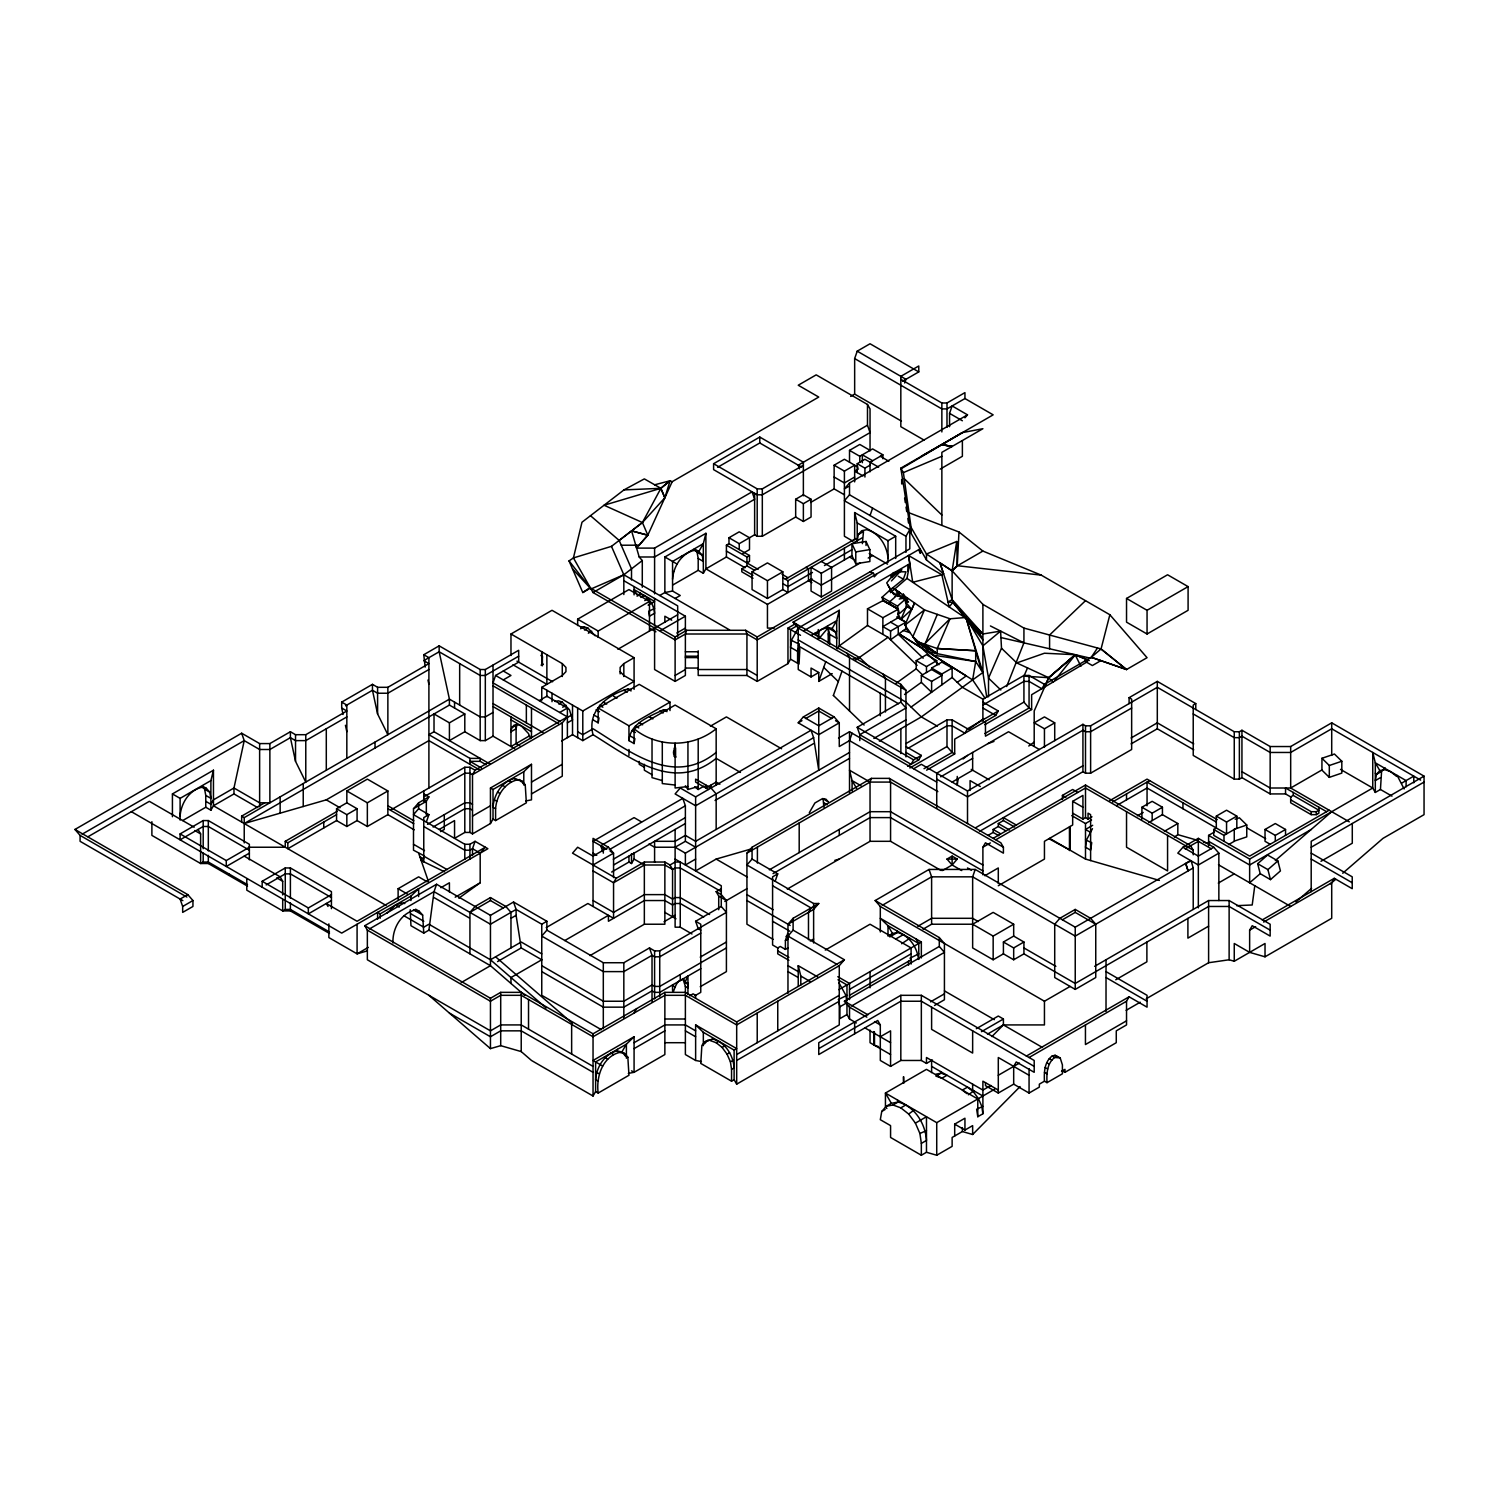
<?xml version="1.0" encoding="UTF-8"?>
<svg xmlns="http://www.w3.org/2000/svg" width="1499" height="1499" viewBox="0 0 1499 1499"><rect width="100%" height="100%" fill="white"/><g stroke="black" fill="none" stroke-linecap="round" stroke-linejoin="round"><path stroke-width="1.5" d="M1049.581 648.786L1049.581 635.014L1085.501 600.687M909.031 512.77L958.967 531.995L957.243 565.873L952.127 570.819L952.127 599.637L952.933 602.448L982.894 639.923L977.779 629.055M797.712 625.402L790.535 629.561L790.535 659.167L797.599 663.251L799.229 644.195L790.535 639.923M900.618 597.426L903.41 594.222L903.541 598.176L899.213 599.019M1044.447 1081.191C1043.997 1072.422 1044.335 1061.742 1052.148 1056.027L1055.034 1055.277L1060.168 1057.882L1062.416 1064.908L1062.416 1073.79L1047.014 1082.671L1044.447 1081.191L1039.332 1084.152L1039.332 1087.112L1029.064 1093.052L1013.68 1084.152L998.297 1093.052L985.461 1085.632L985.461 1082.671M1047.014 1082.671C1046.564 1073.902 1046.902 1063.222 1054.715 1057.507L1060.168 1057.882M1254.775 885.74L1252.208 904.984L1236.638 905.677M180.105 816.131C180.929 803.708 188.799 790.554 201.428 787.35L206.394 788.362L209.766 792.165L210.891 798.367L205.756 795.407L204.632 789.205L202.384 786.675M495.588 820.571L526.355 802.808L525.231 784.764L521.877 780.96L514.344 778.468C501.715 781.654 493.846 794.826 493.021 807.249L495.588 808.729L495.588 820.571L493.021 819.091L493.021 789.486L490.454 788.006L531.489 764.303L531.489 799.848L525.718 800.953M495.588 808.729C496.413 796.306 504.282 783.134 516.911 779.948L521.877 780.96M672.564 579.214C673.388 566.791 681.258 553.618 693.868 550.433L698.853 551.445L702.207 555.23L703.331 561.432L698.197 558.471L697.072 552.269L694.843 549.74M598.176 1093.052C596.002 1077.069 602.336 1056.945 619.499 1052.41L624.465 1053.441L627.837 1057.226L628.962 1075.27L598.176 1093.052L595.609 1091.572L595.609 1061.948L626.395 1044.185L634.077 1036.765L634.077 1072.31L628.306 1073.415M958.086 779.424L957.243 785.045L957.243 776.426M787.968 947.93L785.401 949.41L785.401 940.529L787.65 933.484M979.953 633.684L952.933 602.448L949.129 606.889L941.859 574.773L908.525 555.511L912.741 582.287L941.859 574.773L943.564 573.78L926.476 559.951L926.476 554.03L956.718 541.495L952.127 570.819L982.894 604.378L1023.929 628.081L1101.053 648.955L1126.536 669.528L1147.054 657.686L1109.86 614.74L1041.243 575.129L982.894 551.07L958.967 531.995M740.45 772.416L716.166 758.382C673.538 792.802 631.379 758.363 593.042 734.697C586.671 710.976 607.301 694.843 627.669 688.978L631.042 689.615M593.042 719.876L598.176 722.837L598.982 717.946L593.848 714.986M629.749 735.709L634.883 738.67L634.077 743.579L628.962 740.618C630.217 722.874 650.135 716.297 663.57 709.702L666.943 710.357M984.993 698.141L972.645 679.909L975.699 661.527L975.699 650.753L937.025 648.467L918.887 642.19L912.854 636.663L924.471 609.924L894.678 589.07M921.342 1155.242L921.342 1143.4L926.476 1140.42C925.464 1123.819 914.896 1106.374 898.107 1102.027L891.362 1103.32L886.246 1106.281L881.749 1111.452L880.306 1119.697L890.575 1125.618L890.575 1137.46L921.342 1155.242L926.476 1152.281L936.725 1155.242L952.127 1146.36L952.127 1137.46L962.377 1131.539L972.645 1134.499L1020.069 1086.588M785.401 579.214L855.948 538.478L857.222 540.708L858.346 534.506L861.719 530.721L866.684 529.69C879.295 532.894 887.183 546.048 888.008 558.471M862.356 543.669L863.48 531.545L858.346 534.506M1391.99 796.138L1380.448 789.486L1381.572 771.442L1384.945 767.638M700.764 933.109L659.729 956.812L654.595 956.812L652.028 955.331L623.828 971.614L603.31 971.614L541.757 936.088L546.873 930.148L546.873 921.267L513.539 902.023L490.454 915.346L436.584 884.26L434.017 891.661L428.901 930.148L490.454 965.693L524.762 995.411M887.951 585.06L890.575 589.575L890.575 592.648L906.97 578.389L909.799 563.661L908.525 555.511M511.777 727.746L510.972 731.737L516.106 728.776L516.911 724.785L511.777 727.746L514.026 725.16L517.38 724.504L521.221 725.816L528.435 733.479L530.683 738.67M797.599 663.251L797.599 651.39L799.229 644.195M799.848 648.636L799.042 664.076M182.672 820.571L205.756 807.249L210.891 810.209L210.891 780.604L213.458 770.224L172.422 793.927L172.422 816.711M729.526 629.88L664.863 592.536L664.863 556.991L705.898 533.307L703.331 543.669L703.331 573.293L698.197 570.332L673.201 584.76M804.101 630.611L839.271 610.299L836.704 620.68L836.704 648.317M1109.86 614.74L1101.053 648.955L1091.272 657.312L1044.447 684.35L1041.899 688.791L1029.064 681.389L1023.929 681.389L982.894 705.073M674.794 987.166L672.564 984.937C672.283 1002.775 674.25 981.808 680.246 980.496L683.45 978.66M870.038 450.918L870.038 408.908L867.49 404.468L816.187 374.862L798.236 385.224L818.754 397.066L672.189 481.685L670.053 480.767L664.863 497.762L642.415 522.533L611.48 546.348L573.424 557.928L569.039 560.907L582.792 592.536L590.475 588.095L593.042 592.536L675.112 639.923L685.38 634.002L746.933 634.002L757.201 639.923L873.411 572.824M693.868 550.433L694.356 548.859M617.419 1049.356L616.932 1050.93C604.303 1054.134 596.433 1067.288 595.609 1079.711L598.176 1081.191M814.894 633.253L815.381 634.283L821.321 629.561L827.242 627.425L827.729 625.851M426.334 822.052L428.901 814.65L418.633 808.729L418.633 802.808L428.901 796.887L423.767 793.927M425.173 667.111L423.767 654.726L439.151 645.844L480.186 669.528L485.32 669.528L518.673 650.285L518.673 662.127L495.588 675.468L493.021 682.869L560.289 721.694M131.369 811.69L341.697 933.109L487.887 848.715L475.071 841.314L472.504 848.715L472.504 855.554M949.56 426.69L949.56 413.368L952.127 405.948L967.511 414.848L849.521 482.959L849.521 494.801L909.799 529.597L909.799 548.859L757.201 636.963L745.659 630.292L686.654 630.292L685.38 634.002L685.38 675.468L675.112 681.389L654.595 669.528L654.595 628.081M901.442 421.125L854.655 394.106L854.655 358.58L857.222 351.159L870.038 343.758L918.775 371.902L918.775 365.981L900.824 376.343L900.824 426.69L924.283 440.219M904.665 382.995L905.958 379.303L857.222 351.159M870.038 515.544L872.605 508.124M775.152 881.281L777.719 873.88L752.067 859.077L752.067 847.235L871.331 778.374L889.282 778.374L1000.845 842.794L1003.412 847.235L1003.412 853.156L985.461 842.794L982.894 847.235L982.894 874.873M890.575 589.575L903.391 579.214L905.958 571.812L895.69 571.812L886.715 582.905L890.575 589.575L882.068 597.258L882.874 600.687L898.257 609.231L898.257 617.7L882.874 626.601L890.575 631.042L905.958 622.16L905.958 628.699L910.155 632.728L903.391 630.536M835.543 720.682L839.271 722.837L818.754 734.697L798.236 722.837L803.37 716.915L818.754 708.034L834.137 716.915L839.271 722.837L839.271 746.539L849.521 740.618L852.088 733.217M871.331 778.374L870.038 782.085L870.038 841.314L787.294 889.076M1190.656 860.557L1075.233 927.188L975.212 869.439L972.645 876.84L972.645 947.93L993.162 959.772L1003.412 953.851L1013.68 959.772L1023.929 953.851L1075.233 983.456L1208.606 906.464L1229.124 906.464L1270.159 930.148M832.207 673.613L818.754 681.389L825.743 661.734M833.35 695.517L842.026 671.121M1006.653 686.523L1023.929 642.865L1023.929 628.081M1260.228 873.692L1257.661 863.705L1267.592 855.011L1277.86 860.932L1280.427 870.919L1270.477 879.613L1260.228 873.692L1249.641 882.78L1249.641 859.077L1372.747 788.006L1372.747 752.461L1375.314 762.822L1375.314 792.446L1380.448 789.486M648.505 597.895L644.776 600.612M809.291 812.72L814.894 802.996L822.595 798.555L825.968 799.192L828.216 801.796L823.082 798.836L823.888 807.249M897.732 613.335L900.918 619.443L906.576 606.383M972.645 679.909L898.894 633.777L919.899 646.912L904.928 625.12L914.54 602.973L911.729 609.437L900.918 619.443M937.287 614.384L924.396 645.619L921.342 647.812L912.854 636.663M966.986 618.675L982.894 634.002L1000.601 631.098L1001.501 648.243L988.516 678.148L988.516 696.791M1027.527 667.917L1023.929 676.143L1048.7 677.698L1075.233 654.707L1044.447 653.227L1016.753 662.933L1001.501 648.243M1092.471 828.685L1086.606 839.74L1085.501 847.235L1090.616 850.195L1091.74 842.7L1085.501 839.833M924.396 645.619L918.887 642.19L923.421 646.313L937.212 653.639L937.212 648.524L950.029 618.787L965.956 617.494L982.894 645.844L988.516 678.148L1000.826 689.99M672.189 481.685L647.812 535.162L639.136 545.186L621.261 545.224M909.799 938.299L901.63 943.752M973.919 1090.822L968.317 1094.795M1404.132 788.942L1397.124 775.414M914.446 1109.803L908.675 1114.057L900.824 1107.855L892.973 1104.988L886.246 1106.281M631.51 579.963L631.51 568.852L619.181 540.427L631.585 530.871L639.192 556.991L642.284 560.551L623.828 574.773L590.999 588.976L573.424 557.928L581.987 522.233L623.959 489.911L660.89 488.318L664.863 497.762L660.815 488.43L670.053 480.767L654.595 484.814M623.959 489.911L644.345 478.893L660.89 488.318L642.415 522.533L632.747 529.99M210.891 810.209L213.458 805.769L233.975 793.927L257.641 807.586M428.901 796.887L426.334 801.328L426.334 814.988M495.588 675.468L567.39 716.915L475.071 770.224L472.504 774.664L472.504 833.912L469.937 832.432L464.802 832.432L454.553 838.353L454.553 820.571L439.151 829.472M472.504 833.912L490.454 823.532L493.021 819.091M703.331 573.293L705.898 568.852L726.415 556.991L745.078 567.765M672.564 916.826L672.564 869.439L669.997 864.998L664.863 862.037L644.345 862.037L616.126 878.32L613.559 882.761L613.559 918.306L587.908 903.504L546.217 927.581M611.648 872.043L628.962 862.037L631.51 863.518L634.077 859.077L634.077 852.612M698.197 650.81L698.197 675.468L746.933 675.468L757.201 681.389L787.968 663.607L790.535 659.167M819.222 638.349L828.01 627.875L829.659 634.377L836.704 638.443L835.58 632.241L832.207 628.437L836.704 620.68L811.315 635.332M837.566 648.805L839.271 645.844L867.49 625.476L867.49 608.819L882.874 600.687M905.958 552.382L905.958 536.267L909.799 529.597M634.077 1013.08L636.644 1008.64M428.901 995.317L490.454 1048.625L500.703 1045.665L521.221 1051.586L531.489 1060.468L593.042 1096.013L595.609 1091.572M811.053 907.944L808.486 912.385L808.486 939.723M905.958 746.539L921.342 755.421L913.641 759.862L911.092 764.303L859.789 734.697L857.222 727.296L900.824 702.113L900.824 684.35L793.102 622.16L920.067 548.859L920.705 552.925M907.663 766.289L918.775 759.862L921.342 755.421M982.894 702.113L998.297 710.994L967.511 728.776L964.944 733.217L952.127 725.816L946.993 725.816L907.907 748.376M926.588 770.167L954.694 753.941L954.694 739.138L995.729 715.435L998.297 710.994M1062.416 1070.829L1064.983 1072.31L1116.268 1042.704L1116.268 1030.844L1126.536 1024.923L1126.536 1001.238L1129.103 996.798L1147.054 1007.159L1147.054 995.317L1106.018 971.614M1311.194 853.156L1352.229 876.84L1352.229 888.701L1334.279 878.32L1331.712 882.78L1331.712 918.306L1265.025 956.812L1249.641 952.371L1249.641 930.148L1252.208 925.707L1270.159 936.088L1270.159 924.227L1229.124 900.543L1208.606 900.543L1094.645 966.33M890.968 576.459L893.46 572.506M1097.493 647.98L1090.635 658.248L1000.939 637.562M897.695 596.415L900.018 593.192L892.973 587.814L890.725 590.044L893.966 594.691M387.135 913.078L395.549 904.984L401.488 902.848L404.805 903.541M798.761 627.088L791.659 639.829L790.535 647.324L797.599 651.39M895.053 596.246L898.744 591.524M1054.809 680.359L1075.233 654.913L1089.136 660.534L1075.233 654.707L1048.7 677.698L1034.198 710.994L1034.198 746.109M635.763 545.205L636.607 548.109L647.812 535.162L642.415 522.533L604.06 505.238L660.89 488.318M424.404 855.929L413.499 850.195L413.499 808.729L418.633 802.808M418.633 808.729L413.499 814.65L464.802 844.274L469.937 844.274L475.071 841.314M423.767 796.887L464.802 773.184L469.937 773.184L472.504 774.664L562.275 722.837L567.39 716.915M458.825 898.201L480.186 882.78L480.186 853.156L485.32 847.235L357.081 921.267L326.295 903.504L328.019 906.464M469.937 953.851L469.937 912.385L475.071 906.464L490.454 897.582L505.838 906.464L510.972 912.385L510.972 947.93M849.521 482.959L844.405 488.88L848.397 486.575M849.521 494.801L844.405 500.722L905.958 536.267M964.944 417.809L967.511 414.848M773.128 939.367L746.933 924.227L746.933 853.156L752.067 847.235M752.067 859.077L746.933 864.998L813.62 903.504L818.754 903.504L813.62 909.425L787.968 924.227L787.968 993.331M687.947 983.1L687.947 987.916L685.38 986.436L683.132 979.39L687.31 983.831L684.743 982.351M787.968 924.227L793.102 918.306L818.754 903.504M793.102 918.306L793.102 930.148L787.968 936.088L837.304 964.55M436.584 884.26L364.782 925.707L367.349 930.148L490.454 1001.238L500.703 995.317L521.221 995.317L593.042 1036.765L664.863 995.317L685.38 995.317L736.684 1024.923L839.271 965.693L844.405 959.772L793.102 930.148M942.496 870.563L952.127 864.998L957.243 859.077L952.127 856.116L946.993 859.077L952.127 864.998L961.74 870.563M1182.955 847.235L1177.821 853.156L1198.338 864.998L1218.856 853.156L1213.74 847.235L1198.338 838.353L1182.955 847.235L1198.338 856.116L1213.74 847.235M731.549 1081.191L731.549 1069.349L734.117 1067.869C733.292 1055.446 725.422 1042.273 712.793 1039.088L705.261 1041.58L701.888 1045.384L700.764 1063.428L731.549 1081.191L734.117 1079.711L734.117 1050.106L736.684 1048.625L695.63 1024.923L695.63 1060.468L701.401 1061.573M704.455 1043.904L707.828 1040.1M890.237 936.013L892.486 933.484L897.451 932.472C909.368 935.47 917.313 947.593 918.494 959.379M1396.637 776.426L1390.716 771.704L1384.776 769.587L1379.811 770.598L1376.438 774.402L1375.314 780.604L1380.448 777.644M874.236 576.89L876.615 574.304M703.331 554.03L702.207 555.23L697.072 552.269M836.704 631.042L835.58 632.241L828.01 627.875L829.453 643.914M891.418 580.937L901.892 569.714M619.499 1052.41L616.932 1050.93L621.898 1051.942L625.27 1055.746L626.395 1054.546M815.381 634.283L819.278 631.173M634.077 689.371L634.077 657.686L623.828 663.607L620.136 667.411L620.136 673.875M991.926 1036.54L1003.412 1024.923L1003.412 1019.001L998.297 1016.041L976.336 1028.707M542.394 656.955L541.102 655.475L542.394 656.206L542.394 665.837L541.102 665.088L543.35 664.169M493.021 789.486L523.788 771.704L531.489 764.303M380.165 918.306L380.165 913.865L410.951 896.102L418.633 888.701L418.633 896.589M1041.243 575.129L957.486 565.741L952.127 570.875L926.476 554.03L911.092 527.386L903.391 472.597L900.824 468.156L993.162 414.848L964.944 398.547L946.993 408.908L941.859 408.908L854.655 358.58M957.486 565.741L952.127 570.819L939.967 562.856L952.127 599.637L982.894 634.002M891.718 577.565L899.793 570.426M889.507 590.718L904.909 599.6L906.839 607.076L899.4 613.616L897.451 606.139L882.068 597.258M897.208 595.159L889.769 601.699L890.575 604.79M897.451 606.139L904.909 599.6M1270.477 879.613L1267.91 869.626L1277.86 860.932M1275.293 860.557L1331.712 811.69M1295.923 901.93L1311.625 888.307M1330.456 883.848L1335.721 879.295M1342.729 873.242L1383.015 838.353L1424.05 814.65L1424.05 776.145L1331.712 722.837L1290.676 746.539L1270.159 746.539L1241.94 730.257L1239.373 731.737L1234.258 731.737L1157.303 687.31L1090.616 725.816L1085.501 725.816L1082.934 724.317L967.511 790.966L921.342 764.303L913.641 768.743M982.894 645.844L1000.601 631.098M660.684 488.318L670.053 480.767M963.07 758.962L967.511 755.421M904.928 625.12L924.471 609.924L950.029 618.787L924.396 644.083L937.212 653.639L920.873 643.427L923.421 646.313M855.835 659.972L888.008 637.337L917.126 665.35M905.958 628.699L890.575 639.792L890.575 631.042M896.065 683.338L916.208 668.798L916.208 660.647L926.476 654.726L936.725 660.647L936.725 665.088M904.553 694.487L921.342 682.364L921.342 675.468L931.61 669.528L941.859 675.468L931.61 681.389L921.342 675.468M911.092 707.06L952.127 677.436L952.127 668.048L941.859 662.127L931.61 668.048L931.61 669.528M957.243 682.364L966.237 675.899L933.09 655.175L919.28 642.546M982.894 604.378L982.894 672.508L921.342 716.915L879.351 741.162M968.616 729.451L983.756 718.527M1028.764 746.015L1034.198 742.099M1174.41 837.117L1177.821 834.643L1197.064 840.189M985.461 721.356L985.461 736.178L1031.631 709.514L1031.631 694.712L1087.487 661.677M582.792 592.536L589.838 587.72L675.112 636.963L686.654 630.292M903.672 596.864L905.19 599.694L907.776 598.644L903.541 598.176L903.41 594.222L907.851 601.511L906.427 602.354L908.544 601.998M901.161 468.737L962.377 432.611L982.894 428.714L941.859 452.361L941.859 525.399M186.888 897.058L80.084 835.393L74.95 829.453L241.658 733.217L259.627 743.579L269.876 743.579L290.394 731.737L295.528 734.697L305.777 734.697L346.831 710.994L341.697 708.034L341.697 702.113L372.464 684.35L377.598 687.31L387.866 687.31L428.901 663.607L423.767 660.647L439.151 651.765L480.186 675.468L485.32 675.468L518.673 656.206M867.49 404.468L867.49 425.21L870.038 432.611L762.316 494.801L757.201 494.801L713.599 469.637L713.599 463.716L759.768 437.052L803.37 462.217L803.37 495.794M82.108 834.212L244.225 740.618L259.627 749.5L269.876 749.5L290.394 737.658L295.528 740.618L305.777 740.618L346.831 716.915M717.609 467.313L759.768 442.973L801.646 467.163M87.973 836.761L149.338 801.328L194.158 827.204M850.664 396.411L854.655 394.106M172.422 793.927L180.105 798.367L210.891 780.604M902.529 381.271L918.775 371.902M345.538 705.823L372.464 690.271L377.598 693.231L387.866 693.231L428.901 669.528M636.607 548.109L654.595 548.109L752.067 491.841L754.634 499.242L654.595 556.991L639.192 556.991M867.49 425.21L798.236 465.196L799.51 468.887M510.972 655.531L510.972 634.002L552.007 610.299L634.077 657.686M713.599 463.716L757.201 488.88L762.316 488.88L803.37 465.196M593.042 592.536L623.828 574.773L677.679 605.858L677.679 636.85M249.359 850.195L208.324 826.492L203.189 826.492L180.105 839.833L180.105 833.912L203.189 820.571L208.324 820.571L249.359 844.274L249.359 859.826M849.521 462.235L849.521 450.375L859.789 444.453L870.038 450.375M810.603 502.465L834.137 488.88L834.137 465.196L844.405 459.256L858.084 467.163M900.824 379.303L941.859 402.987L946.993 402.987L964.944 392.626L964.944 398.547M577.658 625.533L577.658 619.181L628.962 589.575L649.479 601.418L649.479 631.042M849.521 450.375L859.789 456.296L872.605 448.894L882.874 454.815L882.874 458.769M241.658 822.052L241.658 816.131L264.742 802.808M241.658 816.131L244.225 817.611L449.419 699.152L480.186 716.915L485.32 716.915L493.021 712.475M746.933 562.912L749.5 561.432L749.5 555.511L728.982 543.669L728.982 537.748L739.232 531.826L749.5 537.748L749.5 549.59L742.661 553.543M795.669 517.024L795.669 499.242L803.37 494.801L811.053 499.242L811.053 517.024L803.37 521.465L795.669 517.024L762.316 536.267L757.201 536.267L754.634 534.787L739.232 543.669L728.982 537.748M834.137 465.196L844.405 471.117L854.655 465.196L854.655 481.872M857.222 472.597L857.222 463.716L864.923 459.256L878.601 467.163M580.656 628.756L584.067 626.788L587.908 628.081L595.122 635.763M637.075 596.171L640.504 594.204C648.88 596.227 653.883 605.128 654.595 613.26L649.479 616.22L648.674 611.33L654.595 608.463M464.802 713.955L449.419 722.837L449.419 740.618L464.802 731.737L464.802 713.955L449.419 705.073L244.225 823.532L326.295 799.848L428.901 740.618L479.549 769.868M726.415 556.991L726.415 545.149L728.982 543.669M858.496 468.887L854.655 471.117L862.993 475.933M882.874 454.815L870.038 462.235L870.038 471.848M584.498 630.048L587.908 628.081M640.916 597.464L644.345 595.496M795.669 499.242L803.37 503.683L811.053 499.242M857.222 463.716L864.923 468.156L870.038 465.196M541.589 655.756L541.757 651.578L541.757 655.663M503.271 679.909L510.972 675.468L503.271 671.009M854.655 477.038L844.405 482.959L834.137 477.038M588.339 633.196L591.768 631.229M577.658 619.181L598.176 631.042L649.479 601.418M659.729 595.496L664.863 592.536L672.564 591.056L680.246 595.496L675.112 598.457M648.13 605.146L654.595 601.418L634.077 589.575L637.131 594.841L640.504 594.204L640.167 593.098M490.061 764.078L434.017 731.737L428.901 734.697L469.937 758.382L480.186 758.382L480.186 761.342L486.107 764.771M726.415 545.149L746.933 556.991L749.5 555.511M180.105 833.912L226.274 860.557L249.359 847.235M336.563 814.65L287.827 842.794L287.827 848.715L336.563 820.571L336.563 808.729L346.831 802.808L346.831 790.966L367.349 779.124L387.866 790.966L387.866 814.65L414.174 829.846M249.359 853.156L226.274 866.478L226.274 860.557M753.004 578.258L741.799 571.812L741.799 568.852L746.933 565.891L754.39 570.182M541.757 700.239L541.757 687.31L562.275 675.468L565.947 671.664L565.947 667.411L562.275 663.607L510.972 634.002M187.806 894.622L180.105 899.063L182.672 906.464L182.672 912.385L192.94 906.464L192.94 900.543L187.806 894.622L74.95 829.453M248.797 847.235L285.26 847.235L285.26 841.314L337.312 811.259M617.907 649.254L677.679 614.74M752.067 571.812L767.451 562.912L782.834 571.812L782.834 589.575L767.451 598.457L752.067 589.575L752.067 571.812L767.451 580.694L782.834 571.812M182.672 906.464L192.94 900.543M539.19 700.633L546.873 696.192L567.39 708.034L567.39 737.658M660.366 630.667L685.38 616.22L685.38 632.016M940.154 469.131L962.377 456.296L962.377 440.762M336.563 808.729L346.831 814.65L357.081 808.729L357.081 820.571L346.831 826.492L336.563 820.571M346.831 790.966L367.349 802.808L387.866 790.966M464.802 731.737L480.186 740.618L485.32 740.618L493.021 736.178L514.7 748.694M676.836 633.009L685.38 628.081M558.846 704.08L562.275 702.113L569.489 709.795L572.524 719.876L567.39 722.837M562.687 707.228L566.116 705.261M262.175 887.221L262.175 881.281L285.26 867.958L290.394 867.958L331.429 891.661L331.429 908.675M391.164 809.779L464.802 767.263L469.937 767.263L475.071 770.224M559.708 712.475L567.39 708.034M782.834 577.733L787.968 580.694L862.356 537.748M266.166 884.916L285.26 873.88L290.394 873.88L331.429 897.582M357.081 820.571L367.349 826.492L387.866 814.65M529.559 735.803L510.972 746.539L510.972 716.915M812.477 572.468L787.968 586.615L782.834 583.654M824.45 565.554L851.938 549.683M566.603 717.946L571.719 714.986M413.499 808.729L426.334 801.328L423.767 799.848M541.757 687.31L582.792 710.994L634.077 681.389L623.828 675.468L620.136 671.664M705.898 533.307L705.898 568.852L767.451 604.378L811.915 578.708M821.321 561.432L831.57 567.372L831.57 591.056L821.321 596.977L811.053 591.056L811.053 567.372L821.321 573.293L851.938 555.604L851.938 543.669L855.779 551.913L855.779 563.755L869.888 561.525L869.888 549.59L855.779 551.913M598.176 722.837L598.176 708.034L639.211 684.35L669.997 702.113L669.997 710.582M888.008 562.425L888.008 540.708L895.69 536.267L854.655 512.564L854.655 539.902M868.24 558.04L872.605 555.511M428.901 814.65L423.767 817.611L423.767 861.794L444.603 871.818M561.619 740.993L572.524 734.697L582.792 740.618L593.042 734.697M675.112 675.468L685.38 669.528M427.496 824.338L464.802 802.808L469.937 802.808L472.504 804.288M433.099 827.036L464.802 808.729L469.937 808.729L472.504 810.209M787.968 663.607L787.968 628.081L795.782 623.565M262.175 881.281L308.344 907.944L331.429 894.622M440.556 831.608L444.285 829.472L444.285 814.65M472.504 816.131L490.454 805.769M531.489 782.085L562.275 764.303M598.176 708.034L628.962 725.816L669.997 702.113M909.799 563.661L798.236 628.081L798.236 669.528L811.053 676.948L818.754 672.508L818.754 681.389M331.429 900.543L308.344 913.865L308.344 907.944M634.077 743.579L634.077 728.776L675.112 705.073L716.166 728.776L716.166 785.045M531.489 793.927L562.275 776.163L562.275 722.837M398.116 899.456L398.116 888.701L418.633 876.84L427.178 881.787M982.894 551.07L957.243 565.873L956.718 541.495M867.49 608.819L882.874 617.7L898.257 609.231L882.874 600.349M710.395 726.172L726.415 716.915L781.579 748.769M674.794 747.458L675.112 743.204L675.112 788.006L687.947 786.525M674.157 748.207C677.585 745.528 670.934 750.737 674.644 756.433M369.354 928.987L434.017 891.661L490.454 924.227L516.106 909.425L541.757 924.227L541.757 995.317L601.324 1029.701M440.875 887.708L449.419 882.78L449.419 892.055M634.077 728.776C657.555 747.945 692.688 747.945 716.166 728.776M952.127 599.637L948.024 602.017L952.933 602.448M368.267 947.387L357.081 953.851L328.862 937.568L328.862 923.89M455.19 897.208L480.186 882.78M716.166 752.461C673.538 786.881 631.379 752.442 593.042 728.776L582.792 734.697L577.658 731.737M410.201 909.724L410.951 925.707L423.767 933.109L428.901 930.148M469.937 912.385L490.454 900.543L503.271 907.944M798.236 722.837L801.965 720.682M805.694 718.546L818.754 710.994L831.814 718.546M694.618 786.825L698.197 789.486L703.968 786.151M613.559 877.59L613.559 853.156L608.425 847.235L593.042 856.116L577.658 847.235L572.524 853.156L616.126 878.32M813.62 737.658L695.63 805.769L675.112 793.927L680.246 788.006L695.63 796.887L811.053 730.257L813.62 737.658L818.754 770.224L818.754 708.034M834.137 716.915L818.754 725.797L803.37 716.915M609.306 849.689L685.38 805.769L682.813 798.367L600.743 845.755L602.654 851.301M916.208 660.647L926.476 666.568L936.725 660.647M593.042 864.998L613.559 853.156L610.149 851.188M510.972 918.306L516.106 915.346L516.106 909.425L513.539 902.023M613.316 859.227L685.38 817.611M715.042 800.485L813.62 743.579M931.61 668.048L941.859 673.988L952.127 668.048M613.559 864.998L685.38 823.532M838.541 738.07L849.521 731.737L936.725 782.085M541.757 924.227L546.873 921.267M649.011 843.993L654.595 847.235L675.112 847.235L685.38 841.314L695.63 847.235M403.718 915.627L423.767 927.188L428.901 924.227L490.454 959.772L521.221 942.009L541.757 953.851M849.521 752.461L695.63 841.314L685.38 835.393L675.112 841.314L654.595 841.314L654.595 862.318M873.842 738.426L905.958 719.876M461.149 982.613L490.454 965.693L490.454 915.346M497.556 961.59L521.221 947.93L541.757 959.772M675.112 847.235L685.38 853.156L849.521 758.382M1126.536 598.457L1167.571 574.773L1188.089 586.615L1188.089 610.299L1147.054 634.002L1126.536 622.16L1126.536 598.457L1147.054 610.299L1188.089 586.615M669.997 864.998L675.112 862.037L680.246 862.037L680.246 927.188L691.976 933.971M695.63 859.077L685.38 864.998L685.38 853.156M564.748 940.566L608.425 915.346L608.425 921.267L644.345 900.543L664.863 900.543L672.564 904.984L675.112 903.504L680.246 903.504L703.706 917.032M905.958 743.579L946.993 719.876L952.127 719.876L967.511 728.776M1044.447 684.35L1029.064 675.468L1023.929 675.468L982.894 699.152L982.894 721.356M542.057 959.585L510.972 977.535L510.972 983.456M751.336 848.921L716.166 859.077L695.63 870.919L695.63 796.887M364.782 925.707L490.454 998.278L500.703 992.357L521.221 992.357L593.042 1033.804L664.863 992.357L685.38 992.357L736.684 1021.962L844.405 959.772M746.933 853.156L870.038 782.085L890.575 782.085L1003.412 847.235M909.856 767.975L946.993 746.539L946.993 719.876M984.862 724.673L1023.929 702.113L1023.929 675.468M590.025 955.594L644.345 924.227L664.863 924.227L664.863 862.037M924.021 768.687L952.127 752.461L954.694 753.941M984.899 733.536L1029.064 708.034L1031.631 709.514M664.001 921.773L675.112 915.346M718.714 909.762L718.714 896.102L716.166 891.661L721.281 888.701M769.343 869.832L870.038 811.69L890.575 811.69L982.894 864.998M724.804 901.48L747.064 888.607M773.034 873.636L870.038 817.611L890.575 817.611L982.894 870.919M940.716 776.819L972.645 758.382M546.873 930.148L603.31 962.733L623.828 962.733L649.479 947.93L654.595 950.891L659.729 950.891L726.415 912.385L721.281 906.464L721.281 885.74L675.112 859.077M700.764 930.148L698.197 928.668L695.63 921.267L721.281 906.464M777.719 873.88L772.585 876.84L772.585 944.97L778.356 948.305M952.127 782.085L972.645 770.224L972.645 752.461M1054.715 722.837L1044.447 716.915L1034.198 722.837L1044.447 728.776L1054.715 722.837L1054.715 740.618M1129.103 703.593L1129.103 697.672L1157.303 681.389L1195.771 703.593L1195.771 709.514M700.22 957.13L726.415 942.009M1131.651 708.034L1090.616 731.737L1085.501 731.737L1082.934 730.257L967.511 796.887L936.725 779.124M726.415 947.93L659.729 986.417L654.595 986.417L652.028 984.937L623.828 1001.238L603.31 1001.238L541.757 965.693M700.764 968.654L659.729 992.357L654.595 992.357L652.028 990.876L623.828 1007.159L603.31 1007.159L541.757 971.614M786.057 936.444L788.605 934.964L787.968 939.049L785.401 940.529M700.22 986.735L726.415 971.614L726.415 900.543L721.281 894.622L716.166 891.661M975.605 827.748L1082.934 765.783M1131.108 737.976L1157.303 722.837L1193.747 743.897M689.652 995.804L693.081 993.837L695.63 995.317L695.63 998.315M1195.771 703.593L1193.223 705.073L1193.223 755.421L1234.258 779.124L1239.373 779.124L1241.94 777.644L1270.159 793.927L1285.542 793.927L1291.314 797.262M694.993 995.673L700.764 992.357L700.764 924.227L695.63 921.267M979.484 831.439L1082.934 771.704L1085.501 773.184L1090.616 773.184L1131.651 749.5L1131.651 699.152L1129.103 697.672M1131.108 743.897L1157.303 728.776L1193.747 749.819M1005.754 830.802L998.297 826.492L998.297 823.532L1003.412 820.571L1014.617 827.036M634.077 1036.765L593.042 1060.468L602.654 1066.014M998.746 835.655L993.162 832.432L993.162 829.472L998.297 826.492M1070.099 986.436L1044.447 1001.238L880.306 906.464L875.172 900.543L929.043 869.439L975.212 869.439M988.028 835.393L993.162 832.432M634.077 1042.704L664.863 1024.923L685.38 1024.923L695.63 1030.844M810.209 941.016L813.62 939.049M1062.416 799.36L1062.416 795.407L1072.666 789.486L1077.8 792.446M993.462 838.166L1085.501 785.045L1190.656 845.755L1193.223 850.195L1193.223 854.805M634.077 1048.625L664.863 1030.844M882.274 905.321L931.61 876.84L972.645 876.84L1075.233 936.088L1193.223 867.958L1191.124 860.838L1185.522 863.518L1188.089 870.919L1186.009 863.799M982.894 847.235L990.352 842.925M995.954 839.702L1085.501 788.006L1193.223 850.195M998.297 885.74L1044.447 859.077L1044.447 841.314L1072.666 825.012L1072.666 801.328L1082.934 795.407L1082.934 819.091L1085.501 817.611L1088.049 819.091L1091.984 816.824M825.274 950.085L870.038 924.227L911.092 947.93L911.092 964.082M1109.691 800.691L1147.054 779.124L1217.225 819.634M984.824 875.735L998.297 867.958L998.297 883.511M1112.558 801.984L1149.621 780.604M888.645 935.713L892.486 933.484L888.008 925.707L880.306 918.306L921.342 942.009L921.342 957.955M1071.822 815.643L1085.501 823.532L1091.572 820.028M1116.549 805.6L1147.054 788.006L1226.557 833.912L1226.557 822.052L1236.825 816.131L1236.825 827.973L1223.99 835.393L1213.74 829.472L1213.74 835.393L1249.641 856.116L1329.145 810.209M705.261 1041.58L712.793 1039.088M889.769 936.912L897.451 932.472L896.983 930.898M710.226 1040.568L716.166 1042.704L718.714 1041.224M895.69 939.049L903.391 934.608M917.8 926.288L931.61 918.306L972.645 918.306L978.229 921.548M1092.677 825.312L1085.501 829.472L1089.979 832.057M923.047 929.174L931.61 924.227L972.645 924.227L993.162 936.088L1013.68 924.227L1013.68 936.088L1003.412 942.009L1003.412 953.851M716.166 1042.704L722.087 1047.408L724.654 1045.927M1141.919 819.091L1141.919 807.249L1152.169 801.328L1162.437 807.249L1162.437 814.65L1177.821 823.532L1177.821 834.643M1048.944 838.709L1070.099 850.195L1070.099 826.492M1137.422 815.775L1143.194 812.439M722.087 1047.408L727.052 1054.172L729.62 1052.691M838.822 989.64L921.342 942.009M1141.919 807.249L1152.169 813.17L1162.437 807.249M736.684 1054.546L839.271 995.317M849.521 989.396L911.092 953.851M731.549 1069.349L730.425 1061.854L732.992 1060.374M838.26 999.589L846.972 995.317M909.968 958.198L918.775 953.851M736.684 1060.468L839.271 1001.238M849.521 995.317L911.092 959.772M972.645 924.227L993.162 912.385L1013.68 924.227M1148.759 822.558L1162.437 814.65M866.834 1017.146L849.521 1007.159L844.405 1001.238L939.292 946.45L939.292 937.568L875.172 900.543M846.972 1014.561L839.908 1018.627L839.908 1006.785L846.972 1002.719L846.972 1014.561L849.521 1019.001L856.36 1022.955M851.544 1005.998L944.426 952.371L939.292 946.45M1164.367 831.308L1177.821 823.532M734.117 1079.711L736.684 1084.152L839.271 1024.923L839.271 965.693M1013.68 1084.152L1013.68 1066.389L1016.247 1061.948L1034.198 1072.31L1034.198 1060.468L921.342 995.317L900.824 995.317L818.754 1042.704L818.754 1054.546L877.739 1020.482L880.306 1024.923L880.306 1060.468L890.575 1066.389L900.824 1060.468L921.342 1060.468L926.476 1063.428L932.453 1059.98M1213.74 829.472L1216.307 827.973L1216.307 816.131L1226.557 810.209L1236.825 816.131M818.754 1048.625L900.824 1001.238L921.342 1001.238L1034.198 1066.389M1075.233 909.425L1059.849 918.306L1054.715 924.227L1054.715 977.535L1075.233 989.396L1095.75 977.535L1095.75 924.227L1090.616 918.306L1075.233 909.425L1075.233 912.385L1095.75 924.227M1003.412 942.009L1013.68 947.93L1023.929 942.009L1023.929 953.851M1062.416 919.786L1075.233 912.385M1185.147 848.921L1198.338 841.314L1211.398 848.846M1208.606 845.755L1208.606 835.393L1214.377 832.057M1321.949 769.943L1290.676 788.006L1270.159 788.006L1241.94 771.704M930.523 1001.857L944.426 993.837M1290.676 799.848L1311.194 811.69L1316.328 811.69L1318.895 810.209L1293.244 795.407L1290.676 796.887L1290.676 802.808L1311.194 814.65L1316.328 814.65L1318.895 813.17L1318.895 807.249M880.306 1036.765L890.575 1030.844L890.575 1066.389M934.495 1005.492L944.426 999.758L944.426 943.489L939.292 937.568M1228.487 844.649L1234.258 841.314L1234.258 829.266L1246.756 825.012L1246.756 836.873L1234.258 841.126M1270.159 844.274L1265.025 841.314L1265.025 829.472L1275.293 823.532L1285.542 829.472L1285.542 835.393M1381.572 771.442L1376.438 774.402L1375.314 773.184M1265.025 829.472L1275.293 835.393L1285.542 829.472M1218.294 883.098L1234.258 873.88M1311.194 829.472L1249.641 864.998L1208.606 841.314M1401.602 783.19L1413.782 776.145L1413.782 782.815M903.541 1076.844L903.71 1083.102M981.47 1031.668L1003.412 1019.001M1424.05 776.145L1311.194 841.314L1311.194 891.586M987.466 1034.141L1003.412 1024.923L1044.447 1024.923L1044.447 1001.238M1311.194 847.235L1424.05 782.085M881.749 1111.452L885.159 1109.485M892.973 1104.988L898.107 1102.027L897.451 1099.985M1115.743 979.784L1146.885 961.815L1146.885 942.103M1208.606 926.176L1187.901 938.13L1187.901 918.419M1320.975 861.307L1352.285 843.225L1352.285 823.513M900.824 1107.855L905.958 1104.894M1026.309 1056.12L1129.103 996.798M1262.214 919.936L1334.279 878.32M921.342 1143.4L919.899 1133.488L915.421 1123.126L926.476 1116.736L926.476 1152.281M998.297 1075.27L1019.451 1063.053M1029.064 1057.507L1126.536 1001.238M1249.641 930.148L1255.656 926.682M1263.657 922.072L1331.712 882.78M990.914 1085.463L982.894 1090.073L926.476 1057.507L926.476 1063.428M1126.124 1010.345L1140.214 1002.213M1146.248 998.746L1208.606 962.733L1229.124 959.772L1234.258 961.252L1265.025 943.489L1265.025 956.812M886.883 1108.492L885.441 1106.918L885.441 1093.052L936.725 1122.657L977.779 1098.973L977.779 1116.736L982.894 1113.776L982.894 1081.191L998.297 1090.073M966.836 1093.614L962.377 1090.073L967.511 1087.112L973.451 1091.834L978.416 1098.598L994.718 1089.192M919.899 1133.488L926.476 1130.621M1126.536 1020.819L1085.445 1044.541L1085.445 1024.96M954.694 1135.98L954.694 1124.138L964.944 1118.217L964.944 1130.059L972.645 1125.618L972.645 1134.499M1061.554 1071.317L1064.983 1069.349L1064.983 1072.31M921.342 456.239L962.377 432.611M903.391 472.597L941.859 456.296M988.028 743.579L993.968 741.443M1321.931 758.288L1334.447 754.034L1341.811 761.248L1341.811 773.091L1329.313 777.363L1321.931 770.13L1321.949 758.288L1329.313 765.502L1329.313 777.363M1329.313 765.502L1341.811 761.248M1235.213 819.222L1239.373 817.798L1246.756 825.012M247.504 886.134L208.324 863.518L200.622 863.518L151.886 835.393L151.886 821.714M685.38 785.776L687.947 789.486L698.197 786.525M329.48 933.465L290.394 910.905L282.693 910.905L246.792 890.181L246.792 878.789M367.349 950.891L357.081 953.851L357.081 924.227M834.831 860.351L839.271 859.077M936.088 1074.165L941.053 1073.153L946.993 1075.27L941.859 1078.231L935.938 1076.113L941.053 1073.153L940.585 1071.579M580.694 627.425L584.067 626.788M555.061 701.476L558.415 700.82L562.275 702.113M853.193 658.96L859.789 657.686L869.514 667.036M851.938 543.762L866.047 541.458L869.888 549.683M672.564 571.812L673.669 571.719M595.609 1072.31L599.3 1073.696M774.29 628.081L767.451 628.081L767.451 604.378M685.38 651.765L698.197 651.765M685.38 656.206L698.197 656.206M685.38 657.593L698.197 657.593M685.38 668.048L698.197 668.048M698.197 669.528L746.933 669.528L757.201 675.468M674.157 756.339L676.086 757.089M480.186 761.342L469.937 761.342L481.479 768.013M870.038 841.314L890.575 841.314L941.185 870.544M946.993 859.077L957.243 859.077M680.246 927.188L675.112 927.188L675.112 829.453M664.863 1019.001L685.38 1019.001M664.863 1042.704L685.38 1042.704M937.212 648.524L975.699 650.753M982.894 1106.374L976.655 1109.241L977.779 1116.736M675.112 785.045L662.296 783.565L662.296 742.099M933.09 655.175L975.699 661.527L982.894 672.508L986.773 697.279M952.127 446.44L941.859 444.716L952.127 446.496L942.215 444.528L944.426 444.959M827.242 627.425L832.207 628.437M929.755 652.121L975.699 661.527M423.767 933.109L422.643 915.065L419.27 911.28L414.305 910.249C400.383 913.884 392.232 929.23 392.982 942.983M1100.566 660.534L1126.536 669.528L1100.884 648.898M1203.472 842.045L1209.637 843.825M1049.581 838.353L1085.501 859.077L1159.364 880.4M662.296 780.604L652.028 777.644L652.028 739.138M878.526 1046.602L874.498 1045.253L874.498 1031.968M896.308 591.918L900.018 593.192L892.973 587.814M1126.536 669.528L1091.272 657.312L1100.884 660.609L1092.378 665.556L1084.695 661.115M683.132 979.765L685.699 980.871L687.947 976.055L687.947 994.568M906.539 598.101L907.776 598.644M1016.753 662.933L1048.7 677.698L1044.447 687.31M423.767 858.702L419.926 856.866L423.767 861.794L421.2 860.557M990.408 625.945L1023.929 642.865M949.56 413.368L962.377 420.769M880.306 456.296L888.851 461.242M872.605 460.736L862.356 454.815L862.356 462.723M1420.621 780.098L1331.712 728.776L1290.676 752.461L1270.159 752.461L1241.94 736.178L1239.373 737.658L1234.258 737.658L1193.223 713.955M1340.499 769.38L1372.747 788.006L1375.314 792.446M834.137 488.88L844.405 494.801M921.342 551.07L918.775 549.59L920.067 553.3M854.655 512.564L857.222 522.945L888.008 540.708M1349.306 821.845L1290.676 788.006L1290.676 746.539M1326.578 811.69L1285.542 788.006L1285.542 793.927M852.95 541.195L844.405 536.267L844.405 471.117M869.195 553.543L887.539 564.13M898.257 576.253L903.391 579.214M849.521 556.991L853.737 559.427M860.07 563.081L821.321 585.135L811.053 579.214M870.038 571.812L875.172 574.773M882.78 599.993L898.163 608.875M898.257 617.7L905.958 622.16M805.919 567.372L808.486 568.852L808.486 580.694L811.915 582.661M1311.194 859.077L1352.229 882.761M890.575 622.16L898.257 626.601L898.257 634.246L923.159 658.192M1246.437 827.617L1265.681 838.709M1216.307 816.131L1226.557 822.052M1216.176 821.995L1147.054 782.085L1147.054 805.769M781.991 574.267L787.968 577.733M867.49 625.476L888.008 637.337M726.415 551.07L758.119 569.376M983.606 699.565L962.377 687.31L952.127 677.436M782.834 589.575L787.968 592.536L787.968 580.694M1208.606 835.393L1249.641 859.077M1257.661 863.705L1267.91 869.626M741.799 568.852L753.004 575.297M982.894 708.034L995.729 715.435M695.424 549.477L698.853 551.445L703.331 543.669L672.564 561.432L672.564 591.056M1039.332 749.5L1008.546 731.737L936.725 773.184L936.725 807.998M859.789 657.686L839.271 645.844L839.271 610.299M1218.462 864.773L1290.676 906.464M905.958 756.901L905.958 690.271L798.236 628.081L793.102 622.16M664.863 556.991L677.042 564.036M787.968 628.081L800.522 635.314M798.236 639.923L905.958 702.113L921.342 716.915L937.306 726.134M1062.416 795.407L1065.826 797.374M1072.666 801.328L1082.934 807.249M798.236 645.844L898.501 703.724M1072.666 813.17L1082.934 819.091M818.754 672.508L811.053 668.048L811.053 676.948M971.221 769.399L989.171 779.78M623.828 580.694L685.38 616.22M980.327 786.525L970.078 780.604L970.078 790.46M905.958 752.461L918.775 759.862M1249.641 952.371L1234.258 943.489L1234.258 961.252M671.702 620.174L664.863 616.22L664.863 622.16M857.222 727.296L913.641 759.862M1016.472 825.162L1003.412 817.611L1003.412 820.571M998.297 823.532L1009.483 829.996M849.521 740.618L937.849 791.603M650.116 628.437L655.887 631.772M993.162 829.472L1000.62 833.763M869.064 781.522L849.521 770.224L852.088 780.604L852.088 790.966M861.063 785.776L852.088 780.604L856.585 788.362M967.511 867.958L971.352 870.188M627.669 688.978L631.098 690.945M663.57 709.702L666.999 711.669M823.888 802.808L827.298 804.776M623.828 690.271L627.238 692.238M659.729 710.994L663.158 712.981M1106.018 977.535L1147.054 1001.238M613.559 696.192L616.988 698.159M649.479 716.915L652.889 718.902M541.757 664.732L542.394 656.581M1013.68 936.088L1023.929 942.009M603.31 702.113L606.72 704.08M639.211 722.837L642.64 724.823M1023.929 947.93L1055.858 966.349M599.45 705.261L602.879 707.228M635.37 725.984L638.78 727.971M516.949 661.153L552.644 681.745M596.096 709.795L599.506 711.763M631.997 730.519L635.426 732.505M512.958 664.769L546.873 684.35L546.873 654.726M719.895 784.239L716.166 782.085L705.898 788.006L705.898 785.045M716.166 829.472L716.166 793.927L711.032 788.006L695.63 779.124L695.63 782.085L708.465 789.486M644.345 767.263L639.211 764.303L639.211 761.342M652.028 774.664L644.345 770.224L644.345 764.303M493.021 685.83L558.415 723.586M423.767 654.726L428.901 657.686L428.901 788.006M918.775 959.397L918.775 943.489L888.008 925.707L888.008 936.088M493.021 703.593L543.031 732.468M493.021 706.554L531.489 728.776M510.972 719.876L531.489 731.737M772.585 885.74L811.671 908.3M519.834 745.734L516.106 743.579L516.106 724.542M716.166 859.077L747.42 877.121M944.426 990.876L994.305 1019.657M1003.412 1024.923L1042.498 1047.482M1055.034 1055.277L1057.601 1056.758M1052.148 1056.027L1054.715 1057.507M641.553 821.92L634.077 817.611L593.042 841.314L606.72 849.202M1049.263 1058.613L1051.83 1060.093M1046.695 1062.679L1049.263 1064.159M449.419 722.837L434.017 713.955L434.017 731.737M746.933 894.622L773.128 909.743M1045.103 1067.494L1047.67 1068.974M746.933 900.543L790.179 925.501M1044.447 1072.31L1047.014 1073.79M721.281 891.661L680.246 867.958L675.112 867.958L672.564 869.439L664.863 864.998L644.345 864.998L613.559 882.761L593.042 870.919M772.585 921.267L789.898 931.272M718.714 896.102L726.415 900.543M1029.064 1075.27L998.297 1057.507L998.297 1093.052M514.344 778.468L516.911 779.948M522.664 783.284L525.231 784.764M508.405 780.604L510.972 782.085M634.077 859.077L643.408 864.455M837.81 976.692L849.521 983.456L849.521 999.627M502.484 785.307L505.032 786.806M608.425 847.235L593.042 838.353L593.042 906.464M785.401 949.41L780.286 946.45L777.719 947.93L777.719 953.851L788.905 960.316M837.978 979.765L846.972 984.937L846.972 1000.864M777.719 950.891L788.905 957.355M341.697 702.113L346.831 705.073L346.831 758.382M497.499 792.072L500.066 793.552M709.57 914.502L680.246 897.582L675.112 897.582L672.564 899.063L664.863 894.622L644.345 894.622L613.559 912.385L593.042 900.543M798.236 986.155L798.236 965.693L817.779 976.973M593.042 853.156L596.771 855.311M787.968 965.693L798.236 971.614M798.236 965.693L800.803 976.055L810.416 981.62M844.405 1001.238L867.94 1014.823M494.145 799.754L496.712 801.234M787.968 971.614L798.236 977.535M874.535 1021.587L880.306 1024.923M664.863 912.385L675.974 918.812M864.923 1027.883L890.575 1042.704M931.61 1066.389L982.894 1096.013M977.779 1098.973L926.476 1069.349L885.441 1093.052L891.362 1103.32M890.575 1054.546L870.038 1042.704L870.038 1030.113M954.694 1124.138L964.944 1130.059M480.186 853.156L472.504 848.715L469.937 850.195L464.802 850.195L423.767 826.492M387.866 805.769L413.799 820.74M387.866 808.729L413.799 823.701M346.831 802.808L357.081 808.729M413.499 844.274L424.498 850.608M326.295 799.848L339.973 807.736M423.767 856.116L447.208 869.664M695.63 1024.923L703.331 1032.324L734.117 1050.106M685.38 1030.844L695.63 1036.765M434.017 897.582L469.206 917.894M398.116 888.701L407.447 894.079M695.63 1060.468L685.38 1054.546L685.38 986.436M202.983 786.394L206.394 788.362M415.616 909.162L419.27 911.28M204.632 789.205L209.766 792.165M413.48 909.781L422.643 915.065M285.26 841.314L287.827 842.794M395.549 904.984L399.221 907.101M410.951 913.865L423.767 921.267M205.756 801.328L210.891 804.288L213.458 799.848L233.975 788.006L244.225 740.618L241.658 733.217M386.086 905.433L213.458 805.769L213.458 770.224M624.465 1053.441L621.898 1051.942L626.395 1044.185L626.395 1058.238M380.165 913.865L377.598 912.385L377.598 919.224M625.27 1055.746L627.837 1057.226M610.992 1053.066L613.559 1054.546M631.51 1070.829L634.077 1072.31L664.863 1054.546L664.863 992.357M607.638 1059.268L604.584 1056.758M244.225 856.116L280.144 876.84L282.693 881.281L282.693 894.959M194.776 830.521L200.622 833.912L200.622 863.518L203.189 862.037L208.324 862.037L247.504 884.654M276.715 877.833L282.693 881.281M593.042 1066.389L521.221 1024.923L500.703 1024.923L490.454 1030.844L367.349 959.772L367.349 930.148M593.042 1072.31L521.221 1030.844L500.703 1030.844L490.454 1036.765L449.419 1013.08M329.48 931.985L290.394 909.425L285.26 909.425L282.693 910.905L282.693 899.512M182.859 900.637L80.084 841.314L80.084 835.393M906.108 606.121L911.729 609.437L906.052 602.654M896.702 616.951L906.071 622.478M906.97 578.389L964.925 617.588M905.19 599.694L907.832 601.511M590.475 515.693L619.181 540.427M495.588 956.812L572.374 1023.311M490.454 959.772L546.142 1008.003M1053.347 682.176L1048.569 677.904L1075.233 654.913L1080.91 666.268M918.924 645.488L938.936 664.75M916.208 668.798L922.635 674.962M921.342 682.364L931.61 692.238L931.61 681.389M833.369 695.442L864.099 725.029M904.253 478.687L941.859 515.038M823.719 667.411L838.316 681.577M572.487 568.814L590.999 588.976L569.039 560.907M519.31 779.48L521.558 782.01M1023.929 702.113L1029.064 708.034L1029.064 675.468M900.824 684.35L905.958 690.271M946.993 746.539L952.127 752.461L952.127 719.876M900.824 702.113L905.958 708.034L859.789 734.697L859.789 740.618M898.932 594.166L901.78 597.558M908.675 1114.057L915.421 1123.126M838.747 982.463L845.848 995.224L846.691 1000.845M890.725 590.044L893.048 593.229M1379.811 770.598L1375.314 762.822L1406.099 780.604L1406.099 786.806M900.824 468.156L911.092 533.307L926.476 559.951M882.874 673.988L885.441 678.429L885.441 711.988M846.972 653.245L849.521 657.686L849.521 710.994M916.208 939.049L918.775 943.489M198.055 829.453L200.622 833.912M372.464 684.35L372.464 690.271L377.598 713.955L387.866 734.697L387.866 687.31M290.394 731.737L290.394 737.658L295.528 761.342L305.777 782.085L305.777 734.697M851.938 555.604L855.779 563.755M681.539 556.26L682.008 557.272M978.416 1098.598L981.77 1106.281L982.894 1113.776M727.052 1054.172L730.425 1061.854M611.48 546.348L623.828 574.773L623.828 594.541M929.043 869.439L931.61 876.84L931.61 924.227M889.282 778.374L890.575 782.085L890.575 841.314M745.659 630.292L746.933 634.002L746.933 675.468M649.479 947.93L652.028 955.331L652.028 1001.632M418.633 853.156L428.47 881.543M939.967 562.856L943.564 573.78M982.894 672.508L965.956 617.494L981.339 670.128M1384.289 768.013L1384.776 769.587M838.672 1001.388L839.908 1006.785M427.965 680.04L428.901 684.35M341.697 708.034L343.084 714.498M345.426 725.272L346.831 731.737M516.106 915.346L521.221 947.93M902.323 483.577L901.686 479.511L901.686 483.952M904.609 498.061L905.321 502.577M906.033 507.112L906.745 511.627M907.813 518.41L908.525 522.945M541.757 656.206L542.394 665.088M873.805 1031.799L873.805 1045.159M1331.712 722.837L1331.712 755.421M1316.328 811.69L1316.328 814.65M1311.194 811.69L1311.194 814.65M1293.244 792.446L1293.244 795.407M1275.293 835.393L1275.293 841.314M1270.159 746.539L1270.159 793.927M1241.94 730.257L1241.94 777.644M1239.373 731.737L1239.373 779.124M1234.258 731.737L1234.258 779.124M1229.124 900.543L1229.124 959.772M1223.99 835.393L1223.99 841.314M1218.856 853.156L1218.856 900.543M1208.606 900.543L1208.606 962.733M1198.338 838.353L1198.338 907.869M1193.223 867.958L1193.223 909.425M1182.955 802.808L1182.955 808.729M1167.571 835.393L1167.571 870.919L1126.536 847.235L1126.536 811.69M1157.303 681.389L1157.303 728.776M1152.169 813.17L1152.169 820.571M1147.054 610.299L1147.054 634.002M1126.536 793.927L1126.536 799.848M1106.018 959.772L1106.018 1011.394M1090.616 725.816L1090.616 773.184M1090.616 860.557L1090.616 814.65L1088.049 813.17L1088.049 819.091M1085.501 725.816L1085.501 773.184M1085.501 785.045L1085.501 817.611M1085.501 823.532L1085.501 859.077M1082.934 724.317L1082.934 771.704M1075.233 927.188L1075.233 989.396M1069.462 826.867L1069.462 850.57M1044.447 728.776L1044.447 747.383M1029.064 1068.618L1029.064 1093.052M1013.68 947.93L1013.68 959.772M993.162 936.088L993.162 959.772M972.645 1030.844L972.645 1053.066L931.61 1029.363L931.61 1007.159M972.645 1084.152L972.645 1091.197M967.511 790.966L967.511 823.532M962.377 1127.604L962.377 1131.539M952.127 856.116L952.127 864.998M946.993 402.987L946.993 427.346M941.859 402.987L941.859 431.956M941.859 673.988L941.859 684.837M936.725 1122.657L936.725 1155.242M931.61 1060.468L931.61 1072.609M926.476 666.568L926.476 672.508M921.342 995.317L921.342 1060.468M911.092 527.386L911.092 533.307M908.525 961.252L908.525 965.206M907.869 565.273L907.869 571.194M903.541 1076.657L903.541 1083.196M900.862 728.758L900.862 753.566M900.824 995.317L900.824 1060.468M895.69 536.267L895.69 558.471M882.874 617.7L882.874 634.377M880.306 693.231L880.306 715.791M880.306 906.464L880.306 931.985M873.842 1031.574L873.842 1044.897M870.038 971.614L870.038 987.766M866.047 541.458L866.047 545.486M864.923 468.156L864.923 477.038M859.789 456.296L859.789 462.235M857.222 522.945L857.222 540.708M854.655 1021.962L854.655 1033.804M849.521 731.737L849.521 793.008M849.521 1006.073L849.521 1019.001M844.405 548.109L844.405 559.951M839.271 829.472L839.271 835.393M829.659 634.377L829.659 644.233M828.216 633.534L828.216 643.408M821.321 573.293L821.321 596.977M818.904 630.592L818.904 637.337M818.267 629.561L818.267 638.593M813.62 903.504L813.62 942.983M803.37 503.683L803.37 521.465M800.803 976.055L800.803 984.937M799.192 822.988L799.192 852.612M777.756 1001.201L777.756 1030.825M767.451 580.694L767.451 598.457M762.316 488.88L762.316 536.267M759.768 437.052L759.768 442.973M757.201 488.88L757.201 536.267M757.201 636.963L757.201 681.389M757.407 847.104L757.407 863.049M757.22 1013.062L757.22 1042.686M754.634 493.321L754.634 534.787M746.933 556.991L746.933 565.891M739.232 543.669L739.232 549.59M736.684 1021.962L736.684 1084.152M711.032 785.045L711.032 788.006M703.331 1032.324L703.331 1045.665M698.197 558.471L698.197 570.332M698.197 739.138L698.197 789.486M687.947 742.099L687.947 789.486M685.38 805.769L685.38 841.314M680.246 974.575L680.246 980.496M675.599 747.87L675.599 756.433M675.112 636.963L675.112 681.389M659.729 950.891L659.729 996.666M654.595 548.109L654.595 593.848M654.595 598.457L654.595 625.964M654.595 950.891L654.595 998.802M644.345 862.037L644.345 924.227M642.284 560.551L642.284 587.252M634.077 586.615L634.077 594.841M631.51 853.643L631.51 863.518M628.962 725.816L628.962 740.618M628.962 749.5L628.962 755.421M628.962 856.116L628.962 862.037M623.828 663.607L623.828 676.536M623.828 962.733L623.828 1017.933M603.31 847.235L603.31 853.156M603.31 962.733L603.31 1028.689M598.176 631.042L598.176 637.375M593.042 1033.804L593.042 1096.013M582.792 710.994L582.792 740.618M577.658 708.034L577.658 737.658M572.524 705.073L572.524 734.697M571.644 1024.417L571.644 1054.041M562.275 663.607L562.275 676.536M552.007 693.231L552.007 701.701M546.873 690.271L546.873 696.735M531.489 708.034L531.489 737.658M528.529 999.514L528.529 1029.138M526.355 705.073L526.355 722.837M523.788 771.704L523.788 785.045M521.221 992.357L521.221 1051.586M500.703 992.357L500.703 1045.665M493.021 665.088L493.021 736.178M490.454 788.006L490.454 823.532M490.454 897.582L490.454 900.543M490.454 998.278L490.454 1048.625M485.32 669.528L485.32 740.618M480.186 669.528L480.186 740.618M469.937 758.382L469.937 764.303M469.937 767.263L469.937 832.432M469.937 844.274L469.937 859.302M464.802 767.263L464.802 832.432M464.802 844.274L464.802 859.302M459.668 663.607L459.668 705.073M454.553 702.113L454.553 708.034M449.419 705.073L449.419 699.152L439.151 651.765L439.151 645.844M423.767 790.966L423.767 801.44M410.951 896.102L410.951 900.543M377.598 687.31L377.598 713.955M375.031 742.099L375.031 748.02M367.349 802.808L367.349 826.492M346.831 814.65L346.831 826.492M326.295 728.776L326.295 770.224M323.747 822.052L323.747 827.973M303.229 783.565L303.229 806.518M295.528 734.697L295.528 761.342M290.394 867.958L290.394 898.313M290.394 902.754L290.394 910.905M285.26 867.958L285.26 910.174M280.144 796.887L280.144 813.17M269.876 743.579L269.876 802.808L259.627 802.808L233.975 788.006L233.975 793.927M259.627 743.579L259.627 806.762M244.225 817.611L244.225 842.925M228.86 873.898L228.86 875.379M208.324 820.571L208.324 850.926M208.324 855.367L208.324 863.518M205.756 795.407L205.756 807.249M203.189 820.571L203.189 848.715M203.189 853.156L203.189 862.787M180.105 798.367L180.105 820.084M647.812 535.162L631.585 530.871L647.737 535.255"/></g></svg>
